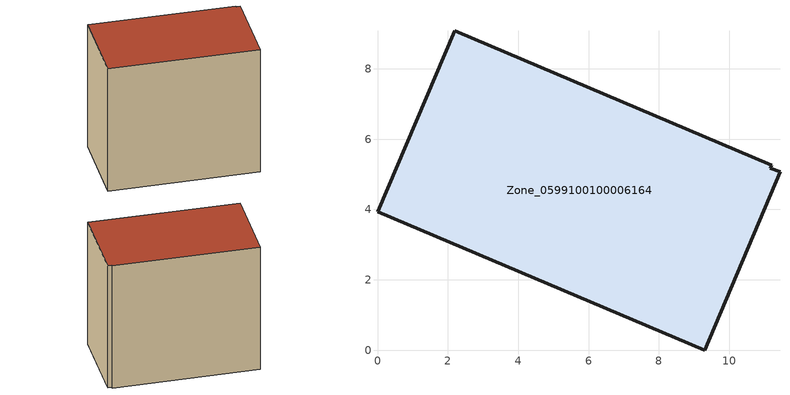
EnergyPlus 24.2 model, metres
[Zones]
Zone_0599100100006164
 floor ground (C_G): 11.21,5.26 11.17,5.17 11.45,5.07 9.31,0 0,3.93 2.19,9.08 z0
 wall outside (C_F): 11.21,5.26 2.19,9.08 0,3.93 9.31,0 11.45,5.07 11.17,5.17 11.21,5.26 z0:9.21
 roof outside (C_R): 11.17,5.17 11.21,5.26 2.19,9.08 0,3.93 9.31,0 11.45,5.07 z9.21
[BUILDING]
Pand.0599100100006164: North Axis=0; Terrain=City; Loads Convergence Tolerance Value=0.04; Temperature Convergence Tolerance Value=0.4; Solar Distribution=FullExterior; Maximum Number of Warmup Days=25; Minimum Number of Warmup Days=1
[Site:Location]
Rotterdam.The.Hague.AP_ZH_NLD Design_Conditions: Latitude=51.96; Longitude=4.45; Time Zone=1; Elevation=-4.5
[SITE:GROUNDTEMPERATURE:BUILDINGSURFACE]
18, 18, 18, 18, 18, 18, 18, 18, 18, 18, 18, 18
[MATERIAL] Thermal Absorptance=0.9; Solar Absorptance=0.7; Visible Absorptance=0.7
Name | Roughness | Thickness | Conductivity | Density | Specific Heat
G.TC.2006-2014 | MediumSmooth | 0.15 | 0.06 | 540 | 1210
F.TC.2006-2014 | Rough | 0.3 | 0.12 | 1920 | 840
R.TC.2006-2014 | MediumRough | 0.2 | 0.08 | 1500 | 1000
[CONSTRUCTION]
C_G: G.TC.2006-2014
C_F: F.TC.2006-2014
C_R: R.TC.2006-2014
[ZONE]
Zone_0599100100006164: Type=1; Multiplier=1; Ceiling Height=Autocalculate; Volume=Autocalculate; Floor Area=autocalculate; Part of Total Floor Area=Yes
[ZONEINFILTRATION:DESIGNFLOWRATE]
Infil_Zone_0599100100006164: Zone or ZoneList or Space or SpaceList=Zone_0599100100006164; Schedule=AlwaysOn; Design Flow Rate Calculation Method=Flow/Area; Flow Rate per Floor Area=0.0015; Constant Term Coefficient=1; Temperature Term Coefficient=0; Velocity Term Coefficient=0; Velocity Squared Term Coefficient=0
[HVACTEMPLATE:ZONE:IDEALLOADSAIRSYSTEM]
Zone_0599100100006164: Maximum Heating Supply Air Temperature=50; Minimum Cooling Supply Air Temperature=13; Maximum Heating Supply Air Humidity Ratio=0.0156; Minimum Cooling Supply Air Humidity Ratio=0.0077; Heating Limit=NoLimit; Cooling Limit=NoLimit; Dehumidification Control Type=ConstantSensibleHeatRatio; Cooling Sensible Heat Ratio=0.7; Dehumidification Setpoint=60; Humidification Control Type=None; Humidification Setpoint=30; Outdoor Air Method=None; Outdoor Air Flow Rate per Person=0.00944; Outdoor Air Flow Rate per Zone Floor Area=0; Outdoor Air Flow Rate per Zone=0; Demand Controlled Ventilation Type=None; Outdoor Air Economizer Type=NoEconomizer; Heat Recovery Type=None; Sensible Heat Recovery Effectiveness=0.7; Latent Heat Recovery Effectiveness=0.65
[ZONECONTROL:THERMOSTAT]
ThermostatControl_Zone_0599100100006164: Zone or ZoneList=Zone_0599100100006164; Control Type Schedule=DualSetpointControlType; Control 1=Thermostat_Zone_0599100100006164; Temperature Difference Between Cutout And Setpoint=0
[THERMOSTATSETPOINT:DUALSETPOINT]
Thermostat_Zone_0599100100006164: Heating Setpoint Temperature Schedule=HeatingSetpoint_Zone_0599100100006164; Cooling Setpoint Temperature Schedule=CoolingSetpoint_Zone_0599100100006164
[SCHEDULE:COMPACT]
HeatingSetpoint_Zone_0599100100006164: Through: 12/31, For: AllDays, Until: 24:00, 21
CoolingSetpoint_Zone_0599100100006164: Through: 12/31, For: AllDays, Until: 24:00, 24
DualSetpointControlType: Through: 12/31, For: AllDays, Until: 24:00, 4
AlwaysOn: Through: 12/31, For: AllDays, Until: 24:00, 1
